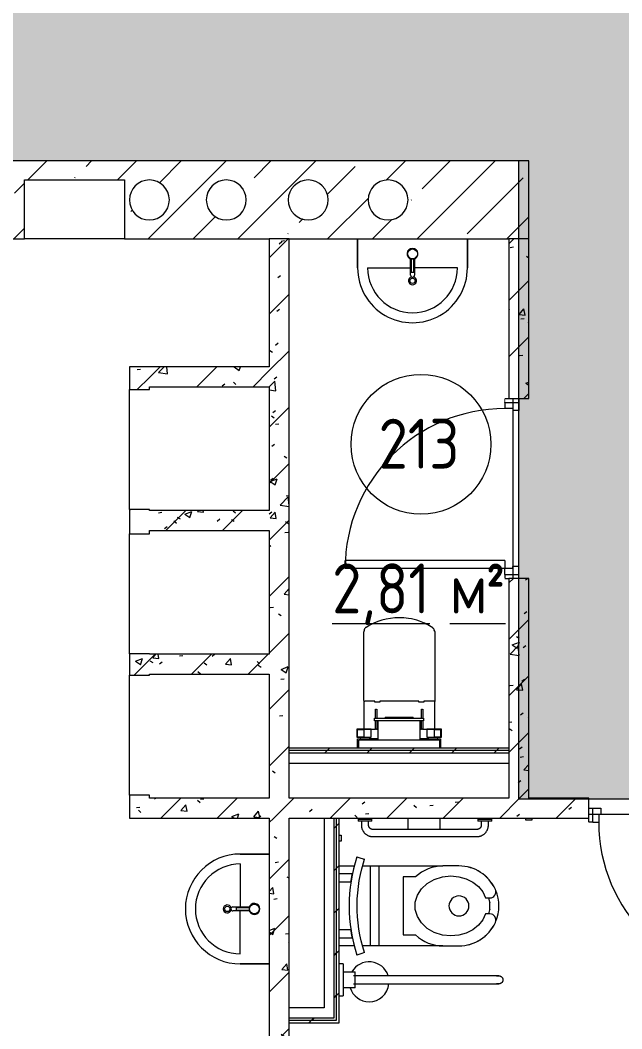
# Model space of a CAD drawing. Header units: millimetres. Extents: x -515342 to 330399, y -224905 to 507333.
# Drawn here: x -365768 to -362755, y 125618 to 130669 of the extents above; entities that cross this region are included whole.
import ezdxf

# ---------------------------------------------------------------- set-up
doc = ezdxf.new("R2010")
doc.units = ezdxf.units.MM
doc.linetypes.add('ASVP_Невидимые', pattern=[5, 3, -2])
for name, color, linetype, lineweight in [('Двери', 7, 'Continuous', 0), ('Марки помещений', 7, 'Continuous', 0), ('Обобщенные модели', 7, 'Continuous', 0), ('Оборудование', 7, 'Continuous', 0), ('Перекрытие', 7, 'Continuous', 0), ('Сантехника', 7, 'Continuous', 0), ('Стены внутренние', 7, 'Continuous', 0), ('Стены несущие', 7, 'Continuous', 0), ('Стены отделка', 7, 'Continuous', 0), ('Стены перегородки', 7, 'Continuous', 0), ('Стены штриховка', 7, 'Continuous', 0), ('экспертиза условные обозначения', 1, 'Continuous', 0)]:
    doc.layers.add(name, color=color, linetype=linetype, lineweight=lineweight)
doc.styles.add('GOST Common_1', font='', dxfattribs={"width": 0.9, "height": 250})
doc.styles.add('GOST Common_2', font='', dxfattribs={"width": 0.9, "height": 250})
doc.styles.get('GOST Common_1').set_extended_font_data('GOST Common')
doc.styles.get('GOST Common_2').set_extended_font_data('GOST Common')
pattern_1 = [(45, (-374025.76, 123368.6), (-141.4214, 141.4214), [])]
pattern_2 = [(50, (-374025.76, 123368.6), (364.368, -31.878), [38.1, -419.1]), (355, (-374025.76, 123368.6), (-70.486, 382.113), [30.48, -335.28]), (100.451, (-373995.4, 123365.95), (293.885, 350.233), [32.38, -356.18]), (46.184, (-374025.76, 123470.2), (542.158, -84.086), [57.15, -628.65]), (96.636, (-373980.6, 123463.2), (474.805, 494.855), [48.57, -534.27]), (351.184, (-374025.76, 123470.2), (474.81, 494.85), [45.72, -502.92]), (21, (-373974.96, 123444.8), (303.2285, -204.5305), [38.1, -419.1]), (326, (-373974.96, 123444.8), (123.604, 368.376), [30.48, -335.28]), (71.451, (-373949.7, 123427.76), (426.834, 163.843), [32.38, -356.18]), (37.5, (-374025.76, 123368.6), (6.1766, 169.1102), [16.764, -314.452, 16.764, -323.596, -336.55]), (37.5, (-374025.76, 123368.6), (6.1766, 169.1102), [-671.576, 16.764, -319.786]), (7.5, (-374025.76, 123368.6), (133.6389, 200.3615), [16.764, -177.292, 16.764, -306.832, -128.27]), (7.5, (-374025.76, 123368.6), (133.6389, 200.3615), [-517.652, 16.764, -111.506]), (327.5, (-374139.04, 123368.6), (271.1818, -11.4584), [16.764, -110.236, 16.764, -379.476, -525.78]), (327.5, (-374139.04, 123368.6), (271.1818, -11.4584), [-523.24, 16.764, -509.016]), (317.5, (-374189.84, 123368.6), (296.2585, 50.853), [16.764, -148.336, 16.764, -246.38, -373.38]), (317.5, (-374189.84, 123368.6), (296.2585, 50.853), [-428.244, 16.764, -356.616])]
pattern_3 = [(45, (-374025.76, 123368.6), (-106.066, 106.066), [])]

# ---------------------------------------------------------------- blocks, each defined once
blk = doc.blocks.new('Дверь_Деревянная_1 полотно - АР_Дверь_Санузел_800х2000h_полотно__Г_Пр-10560738-О_АР_П_2__3_400_План 2 этажа')
at = {"layer": 'Двери', "lineweight": 18}
for p, q in [((-400, 70), (-400, 870)), ((-400, 870), (-360, 870)), ((-360, 70), (-360, 870)), ((-430, 70), (-400, 70)), ((-430, 70), (-430, 0)), ((-400, 30), (-400, 70)), ((-360, 70), (-400, 70)), ((430, 70), (400, 70)), ((400, 30), (400, 70)), ((430, 70), (430, 0)), ((-430, 0), (-390, 0)), ((-400, 30), (-390, 30)), ((-390, 0), (-390, 30)), ((400, 30), (390, 30)), ((390, 0), (390, 30)), ((430, 0), (390, 0))]:
    blk.add_line(p, q, dxfattribs=at)
at = {"layer": 'Двери', "linetype": 'ASVP_Невидимые', "lineweight": 18}
for p, q in [((-450, 70), (-450, 50)), ((-430, 70), (-450, 70)), ((430, 70), (450, 70)), ((450, 70), (450, 50)), ((-450, 0), (-430, 0)), ((450, 0), (430, 0))]:
    blk.add_line(p, q, dxfattribs=at)
at = {"layer": 'Двери', "lineweight": 18}
blk.add_arc((-400, 70), 800, 0, 90, dxfattribs=at)
blk = doc.blocks.new('2D_Раковина - АР_Сантехнические приборы_Раковина 550х420-8918510-О_АР_П_2__3_400_План 2 этажа')
at = {"layer": 'Сантехника'}
for p, q in [((-119.1, 295.6), (-119.1, 376.9)), ((-115.1, 361), (-115.1, 294.6)), ((-103.1, 361), (-115.1, 361)), ((-103.1, 294.6), (-103.1, 361)), ((-99.1, 376.9), (-99.1, 295.6)), ((-384.1, 340), (-384.1, 195)), ((-384.1, 195), (-384.1, 340)), ((-334.1, 340), (-119.1, 340)), ((115.9, 340), (-99.1, 340)), ((165.9, 195), (165.9, 340)), ((165.9, 340), (165.9, 195))]:
    blk.add_line(p, q, dxfattribs=at)
for centre, radius in [((-109.1, 405), 13.3), ((-109.1, 270), 24.5)]:
    blk.add_circle(centre, radius, dxfattribs=at)
for centre, radius, start, end in [((-109.1, 340), 275, 360, 180), ((-109.1, 340), 275, 360, 180), ((-109.1, 340), 225, 0, 180), ((-109.1, 405), 20, 284.1438, 255.8562), ((-109.1, 376.9), 10, 0, 180), ((-109.1, 270), 27.5, 102.6043, 77.3977), ((-109.1, 270), 25.3, 76.2933, 103.7089)]:
    blk.add_arc(centre, radius, start, end, dxfattribs=at)
blk = doc.blocks.new('Дверь_Деревянная_1 полотно - АР_Дверь_Санузел_800х2000h_полотно__Г_Пр-V33-О_АР_П_2__3_400_План 2 этажа')
at = {"layer": 'Двери', "lineweight": 18}
for p, q in [((-400, 70), (-400, 870)), ((-400, 870), (-360, 870)), ((-360, 805), (-360, 870)), ((-360, 205), (-360, 735)), ((-360, 70), (-360, 135)), ((-430, 70), (-400, 70)), ((-430, 70), (-430, 0)), ((-400, 30), (-400, 70)), ((-360, 70), (-400, 70)), ((430, 70), (400, 70)), ((400, 30), (400, 70)), ((430, 70), (430, 0)), ((-430, 0), (-390, 0)), ((-400, 30), (-390, 30)), ((-390, 0), (-390, 30)), ((400, 30), (390, 30)), ((390, 0), (390, 30)), ((430, 0), (390, 0))]:
    blk.add_line(p, q, dxfattribs=at)
at = {"layer": 'Двери', "linetype": 'ASVP_Невидимые', "lineweight": 18}
for p, q in [((-450, 70), (-450, 50)), ((-430, 70), (-450, 70)), ((430, 70), (450, 70)), ((450, 70), (450, 50)), ((-450, 0), (-430, 0)), ((450, 0), (430, 0))]:
    blk.add_line(p, q, dxfattribs=at)
at = {"layer": 'Двери', "lineweight": 18}
blk.add_arc((-400, 70), 800, 0, 90, dxfattribs=at)
blk = doc.blocks.new('Унитаз - Общественные _МГН_ - Объем смыва более 6_1 л-8747126-О_АР_П_2__3_400_План 2 этажа')
at = {"layer": 'Сантехника'}
for p, q in [((88.7, 246), (107.8, 239.8)), ((107.8, 239.8), (126.8, 233.7)), ((0, 200), (77, 200)), ((66.2, 160), (0, 160)), ((118.2, 200), (157.6, 200)), ((157.6, 200), (200, 200)), ((157.6, -200), (157.6, 200)), ((200, -200), (200, 200)), ((200, 200), (520, 200)), ((600, 200), (520, 200)), ((0, 120), (59.1, 120)), ((382.3, 145), (320, 145)), ((320, 145), (320, -145)), ((733.5, 40), (754.9, 40)), ((753.4, 20.7), (754, 16.1)), ((754.9, -40), (733.5, -40)), ((754, -16.1), (753.4, -20.7)), ((59.1, -120), (0, -120)), ((320, -145), (382.3, -145)), ((0, -160), (66.2, -160)), ((77, -200), (0, -200)), ((157.6, -200), (118.2, -200)), ((200, -200), (157.6, -200)), ((520, -200), (200, -200)), ((520, -200), (600, -200)), ((107.8, -239.8), (88.7, -246)), ((126.8, -233.7), (107.8, -239.8))]:
    blk.add_line(p, q, dxfattribs=at)
at = {"layer": 'Сантехника', "flags": 128}
for points in [[(126.8, -233.7), (118, -204.5), (110.4, -175.1), (104, -145.4), (98.8, -115.5), (94.8, -85.3), (92, -55.1), (90.4, -24.7), (90, 5.7), (90.9, 36.1), (92.9, 66.4), (96.2, 96.6), (100.6, 126.7), (106.3, 156.6), (113.2, 186.2), (121.2, 215.5), (126.8, 233.7)], [(560, -150), (516.9, -145.6), (476.3, -132.8), (440.6, -112.3), (411.9, -85.2), (391.7, -53.2), (381.3, -18.1), (381.3, 18.1), (391.7, 53.2), (411.9, 85.2), (440.6, 112.3), (476.3, 132.8), (516.9, 145.6), (560, 150)], [(560, 150), (598.7, 146.5), (635.6, 136.1), (669, 119.4), (697.2, 97.1), (719.1, 70.2), (733.5, 40)], [(748.7, 40.3), (753.6, 19.3), (753.6, -19.3), (748.7, -40.3)], [(733.5, -40), (719.1, -70.2), (697.2, -97.1), (669, -119.4), (635.6, -136.1), (598.7, -146.5), (560, -150)]]:
    blk.add_lwpolyline(points, dxfattribs=at)
at = {"layer": 'Сантехника'}
for centre, radius, start, end in [((850, 0), 800, 162.0951, 197.9049), ((520, 0), 200, 90, 133.5312), ((600, 0), 200, 24.3266, 90), ((600, 0), 200, 72.0106, 76.5027), ((600, 0), 200, 57.6191, 63.0038), ((600, 0), 200, 43.7417, 49.503), ((600, 0), 200, 30.0357, 36.0001), ((754.9, 70), 30, 270, 24.3266), ((600, 0), 200, 337.4028, 22.5972), ((600, 0), 50, 90, 270), ((600, 0), 50, 270, 90), ((754.9, -70), 30, 335.6734, 90), ((600, 0), 200, 270, 335.6734), ((600, 0), 200, 323.9999, 329.9643), ((520, 0), 200, 226.4688, 270), ((600, 0), 200, 310.497, 316.2583), ((600, 0), 200, 283.4973, 287.9894), ((600, 0), 200, 296.9962, 302.3809)]:
    blk.add_arc(centre, radius, start, end, dxfattribs=at)
for points, knots in [([(59.1, 120), (59.1, 120), (59.2, 120.8), (59.7, 124.4), (60.6, 129.9), (61.7, 136.5), (62.8, 142.4), (63.6, 146.8), (64.2, 150), (64.7, 152.9), (65.4, 156.2), (66, 159.2), (66.2, 160), (66.2, 160)], [0, 0, 0, 0, 0.111111, 0.222222, 0.333333, 0.444444, 0.555556, 0.611111, 0.666667, 0.722222, 0.777778, 0.888889, 1, 1, 1, 1]), ([(66.2, -160), (66.2, -160), (66, -159.2), (65.4, -156.2), (64.7, -152.9), (64.2, -150), (63.6, -146.8), (63, -143.5), (62.3, -140), (61.5, -135.4), (60.6, -129.9), (59.7, -124.4), (59.2, -120.8), (59.1, -120), (59.1, -120)], [0, 0, 0, 0, 0.111111, 0.222222, 0.277778, 0.333333, 0.388889, 0.444444, 0.5, 0.555556, 0.666667, 0.777778, 0.888889, 1, 1, 1, 1])]:
    blk.add_open_spline(points, degree=3, knots=knots, dxfattribs=at)
blk = doc.blocks.new('МГН_Санузел_Поручень горизонтальный - АР_Сантехнические приборы_МГН_Поручень горизонтальный-V29-О_АР_П_2__3_400_План 2 этажа')
at = {"layer": 'Сантехника'}
for p, q in [((-1190.8, 0), (-1190.8, -10)), ((-1120.8, -10), (-1120.8, 0)), ((-590.8, 0), (-590.8, -10)), ((-590.8, 0), (-555.8, 0)), ((-555.8, 0), (-520.8, 0)), ((-520.8, -10), (-520.8, 0)), ((-1190.8, 0), (-1155.8, 0)), ((-1155.8, -10), (-1190.8, -10)), ((-1173.8, -10), (-1173.8, -30)), ((-1155.8, 0), (-1120.8, 0)), ((-1120.8, -10), (-1155.8, -10)), ((-1137.8, -30), (-1137.8, -10)), ((-555.8, -10), (-590.8, -10)), ((-573.8, -10), (-573.8, -30)), ((-520.8, -10), (-555.8, -10)), ((-537.8, -30), (-537.8, -10)), ((-595.8, -52), (-1115.8, -52)), ((-1115.8, -88), (-595.8, -88))]:
    blk.add_line(p, q, dxfattribs=at)
at = {"layer": 'Сантехника', "flags": 128}
for points in [[(-1173.8, -30), (-1173.7, -32.3), (-1173.6, -34.6), (-1173.4, -36.9), (-1173.1, -39.2), (-1172.6, -41.5), (-1172.1, -43.8), (-1171.5, -46), (-1170.9, -48.2), (-1170.1, -50.4), (-1169.2, -52.6), (-1168.3, -54.7), (-1167.2, -56.8), (-1166.1, -58.8), (-1164.9, -60.8), (-1163.7, -62.7), (-1162.3, -64.6), (-1160.9, -66.5), (-1159.4, -68.2), (-1157.8, -70), (-1156.2, -71.6), (-1154.5, -73.2), (-1152.8, -74.7), (-1150.9, -76.1), (-1149.1, -77.5), (-1147.1, -78.8), (-1145.2, -80), (-1143.1, -81.2), (-1141.1, -82.2), (-1139, -83.2), (-1136.8, -84.1), (-1134.6, -84.9), (-1132.4, -85.6), (-1130.2, -86.2), (-1127.9, -86.7), (-1125.7, -87.2), (-1123.4, -87.5), (-1121.1, -87.8), (-1118.7, -87.9), (-1116.4, -88), (-1115.8, -88)], [(-1115.8, -52), (-1116.7, -52), (-1117.6, -51.9), (-1118.4, -51.8), (-1119.3, -51.7), (-1120.2, -51.6), (-1121, -51.4), (-1121.9, -51.1), (-1122.7, -50.9), (-1123.5, -50.6), (-1124.4, -50.3), (-1125.2, -49.9), (-1126, -49.5), (-1126.7, -49.1), (-1127.5, -48.6), (-1128.2, -48.2), (-1128.9, -47.6), (-1129.6, -47.1), (-1130.3, -46.5), (-1131, -45.9), (-1131.6, -45.3), (-1132.2, -44.7), (-1132.8, -44), (-1133.3, -43.3), (-1133.8, -42.6), (-1134.3, -41.9), (-1134.8, -41.1), (-1135.2, -40.4), (-1135.6, -39.6), (-1136, -38.8), (-1136.3, -38), (-1136.6, -37.1), (-1136.9, -36.3), (-1137.1, -35.5), (-1137.3, -34.6), (-1137.5, -33.7), (-1137.6, -32.9), (-1137.7, -32), (-1137.8, -31.1), (-1137.8, -30.2), (-1137.8, -30)], [(-573.8, -30), (-573.8, -30.9), (-573.9, -31.8), (-574, -32.6), (-574.1, -33.5), (-574.2, -34.4), (-574.4, -35.2), (-574.7, -36.1), (-574.9, -36.9), (-575.2, -37.8), (-575.5, -38.6), (-575.9, -39.4), (-576.3, -40.2), (-576.7, -40.9), (-577.2, -41.7), (-577.6, -42.4), (-578.1, -43.1), (-578.7, -43.8), (-579.3, -44.5), (-579.8, -45.2), (-580.5, -45.8), (-581.1, -46.4), (-581.8, -47), (-582.5, -47.5), (-583.2, -48), (-583.9, -48.5), (-584.7, -49), (-585.4, -49.4), (-586.2, -49.8), (-587, -50.2), (-587.8, -50.5), (-588.7, -50.8), (-589.5, -51.1), (-590.3, -51.3), (-591.2, -51.5), (-592.1, -51.7), (-592.9, -51.8), (-593.8, -51.9), (-594.7, -52), (-595.6, -52), (-595.8, -52)], [(-595.8, -88), (-593.5, -88), (-591.2, -87.8), (-588.9, -87.6), (-586.6, -87.3), (-584.3, -86.8), (-582, -86.3), (-579.8, -85.7), (-577.6, -85.1), (-575.4, -84.3), (-573.2, -83.4), (-571.1, -82.5), (-569, -81.4), (-567, -80.3), (-565, -79.1), (-563, -77.9), (-561.2, -76.5), (-559.3, -75.1), (-557.6, -73.6), (-555.8, -72), (-554.2, -70.4), (-552.6, -68.7), (-551.1, -67), (-549.7, -65.1), (-548.3, -63.3), (-547, -61.3), (-545.8, -59.4), (-544.6, -57.3), (-543.6, -55.3), (-542.6, -53.2), (-541.7, -51), (-540.9, -48.8), (-540.2, -46.6), (-539.6, -44.4), (-539.1, -42.1), (-538.6, -39.9), (-538.3, -37.6), (-538, -35.3), (-537.9, -32.9), (-537.8, -30.6), (-537.8, -30)]]:
    blk.add_lwpolyline(points, dxfattribs=at)
blk = doc.blocks.new('Опорный поручень - Откидной поручень для унитаза-8752278-О_АР_П_2__3_400_План 2 этажа')
at = {"layer": 'Оборудование'}
for p, q in [((9875, 2575), (9855, 2575)), ((9875, 2575), (9875, 2415)), ((9875, 2535), (9895, 2535)), ((9895, 2535), (9935, 2535)), ((9935, 2455), (9935, 2535)), ((10530, 2515), (9927.7, 2515)), ((9927.7, 2475), (10530, 2475)), ((9895, 2455), (9875, 2455)), ((9935, 2455), (9895, 2455)), ((9855, 2415), (9875, 2415))]:
    blk.add_line(p, q, dxfattribs=at)
at = {"layer": 'Оборудование', "flags": 128}
for points in [[(10655, 2515), (10654.9, 2515), (10654.6, 2515), (10654.1, 2515), (10653.4, 2515), (10652.5, 2515), (10651.4, 2515), (10650.1, 2515), (10648.7, 2515), (10647, 2515), (10645.1, 2515), (10643.1, 2515), (10640.9, 2515), (10638.5, 2515), (10635.9, 2515), (10633.2, 2515), (10630.3, 2515), (10627.2, 2515), (10624, 2515), (10620.6, 2515), (10617.1, 2515), (10613.4, 2515), (10609.6, 2515), (10605.7, 2515), (10601.7, 2515), (10597.5, 2515), (10593.3, 2515), (10588.9, 2515), (10584.5, 2515), (10579.9, 2515), (10575.3, 2515), (10570.6, 2515), (10565.8, 2515), (10561, 2515), (10556.2, 2515), (10551.2, 2515), (10546.3, 2515), (10541.3, 2515), (10536.3, 2515), (10531.3, 2515), (10530, 2515)], [(10530, 2475), (10535, 2475), (10540, 2475), (10545, 2475), (10549.9, 2475), (10554.8, 2475), (10559.7, 2475), (10564.5, 2475), (10569.3, 2475), (10574, 2475), (10578.7, 2475), (10583.2, 2475), (10587.7, 2475), (10592.1, 2475), (10596.4, 2475), (10600.6, 2475), (10604.6, 2475), (10608.6, 2475), (10612.4, 2475), (10616.1, 2475), (10619.7, 2475), (10623.1, 2475), (10626.3, 2475), (10629.5, 2475), (10632.4, 2475), (10635.2, 2475), (10637.8, 2475), (10640.2, 2475), (10642.5, 2475), (10644.6, 2475), (10646.5, 2475), (10648.2, 2475), (10649.8, 2475), (10651.1, 2475), (10652.2, 2475), (10653.2, 2475), (10653.9, 2475), (10654.5, 2475), (10654.8, 2475), (10655, 2475), (10655, 2475)], [(10642.5, 2515), (10644.6, 2515), (10646.5, 2515), (10648.2, 2515), (10649.8, 2515), (10651.1, 2515), (10652.2, 2515), (10653.2, 2515), (10653.9, 2515), (10654.5, 2515), (10654.8, 2515), (10655, 2515), (10655, 2515)], [(10655, 2475), (10654.9, 2475), (10654.6, 2475), (10654.1, 2475), (10653.4, 2475), (10652.5, 2475), (10651.4, 2475), (10650.1, 2475), (10648.7, 2475), (10647, 2475), (10645.1, 2475), (10643.1, 2475)], [(10655, 2515), (10655.8, 2515), (10656.6, 2514.9), (10657.4, 2514.9), (10658.2, 2514.7), (10659, 2514.6), (10659.8, 2514.4), (10660.5, 2514.2), (10661.3, 2514), (10662, 2513.7), (10662.8, 2513.4), (10663.5, 2513.1), (10664.2, 2512.7), (10664.9, 2512.4), (10665.6, 2511.9), (10666.3, 2511.5), (10666.9, 2511), (10667.6, 2510.6), (10668.2, 2510), (10668.8, 2509.5), (10669.3, 2508.9), (10669.9, 2508.3), (10670.4, 2507.7), (10670.9, 2507.1), (10671.4, 2506.5), (10671.8, 2505.8), (10672.2, 2505.1), (10672.6, 2504.4), (10673, 2503.7), (10673.3, 2503), (10673.6, 2502.2), (10673.9, 2501.5), (10674.2, 2500.7), (10674.4, 2500), (10674.6, 2499.2), (10674.7, 2498.4), (10674.8, 2497.6), (10674.9, 2496.8), (10675, 2496), (10675, 2495.2), (10675, 2495)], [(10675, 2495), (10675, 2494.2), (10674.9, 2493.4), (10674.9, 2492.6), (10674.7, 2491.8), (10674.6, 2491), (10674.4, 2490.2), (10674.2, 2489.5), (10674, 2488.7), (10673.7, 2488), (10673.4, 2487.2), (10673.1, 2486.5), (10672.7, 2485.8), (10672.4, 2485.1), (10671.9, 2484.4), (10671.5, 2483.7), (10671, 2483.1), (10670.6, 2482.4), (10670, 2481.8), (10669.5, 2481.2), (10668.9, 2480.7), (10668.3, 2480.1), (10667.7, 2479.6), (10667.1, 2479.1), (10666.5, 2478.6), (10665.8, 2478.2), (10665.1, 2477.8), (10664.4, 2477.4), (10663.7, 2477), (10663, 2476.7), (10662.2, 2476.4), (10661.5, 2476.1), (10660.7, 2475.8), (10660, 2475.6), (10659.2, 2475.4), (10658.4, 2475.3), (10657.6, 2475.2), (10656.8, 2475.1), (10656, 2475), (10655.2, 2475), (10655, 2475)]]:
    blk.add_lwpolyline(points, dxfattribs=at)
blk = doc.blocks.new('2D_Раковина - АР_Сантехнические приборы_Раковина 550х420-9451820-О_АР_П_2__3_400_План 2 этажа')
at = {"layer": 'Сантехника'}
for p, q in [((-119.1, 150.6), (-119.1, 231.9)), ((-115.1, 216), (-115.1, 149.6)), ((-103.1, 216), (-115.1, 216)), ((-103.1, 149.6), (-103.1, 216)), ((-99.1, 231.9), (-99.1, 150.6)), ((-384.1, 195), (-384.1, 50)), ((-384.1, 50), (-384.1, 195)), ((-334.1, 195), (-119.1, 195)), ((115.9, 195), (-99.1, 195)), ((165.9, 50), (165.9, 195)), ((165.9, 195), (165.9, 50))]:
    blk.add_line(p, q, dxfattribs=at)
for centre, radius in [((-109.1, 260), 13.3), ((-109.1, 125), 24.5)]:
    blk.add_circle(centre, radius, dxfattribs=at)
for centre, radius, start, end in [((-109.1, 195), 275, 360, 180), ((-109.1, 195), 275, 360, 180), ((-109.1, 195), 225, 0, 180), ((-109.1, 260), 20, 284.1438, 255.8562), ((-109.1, 231.9), 10, 0, 180), ((-109.1, 125), 27.5, 102.6043, 77.3977), ((-109.1, 125), 25.3, 76.2933, 103.7089)]:
    blk.add_arc(centre, radius, start, end, dxfattribs=at)
blk = doc.blocks.new('2D_МГН_Санузел_Аксессуары - АР_Сантехнические приборы_Автоматический диспансер для туалетной бумаги-V153-О_АР_П_2__3_400_План 2 этажа')
at = {"layer": 'Сантехника'}
for p, q in [((-189.1, 50), (-189.1, 107.3)), ((-29.1, 107.1), (-29.1, 50))]:
    blk.add_line(p, q, dxfattribs=at)
blk = doc.blocks.new('2D_МГН_Санузел_Аксессуары - АР_Сантехнические приборы_Комплект 1-V111-О_АР_П_2__3_400_План 2 этажа')
at = {"layer": 'Сантехника'}
for p, q in [((-124.1, 37.5), (-124.1, 47.5)), ((-124.1, 47.5), (-94.1, 47.5)), ((-94.1, 47.5), (-94.1, 37.5))]:
    blk.add_line(p, q, dxfattribs=at)
blk = doc.blocks.new('2D_МГН_Санузел_Аксессуары - АР_Сантехнические приборы_Корзина для мусора-V154-О_АР_П_2__3_400_План 2 этажа')
at = {"layer": 'Сантехника'}
for start, end in [(107.8626, 240), (360, 84.1302), (288, 360)]:
    blk.add_arc((-109.1, 187.5), 100, start, end, dxfattribs=at)
blk = doc.blocks.new('2D_МГН_Санузел_Аксессуары - АР_Сантехнические приборы_Система вызова помощи в санузел-10688760-О_АР_П_2__3_400_План 2 этажа')
at = {"layer": 'Сантехника'}
for p, q in [((-124.1, 50), (-124.1, 60)), ((-124.1, 60), (-94.1, 60)), ((-94.1, 60), (-94.1, 50))]:
    blk.add_line(p, q, dxfattribs=at)
blk = doc.blocks.new('ВК_01_Инсталляция с унитазом Geberit - 400_74_Geberit_Duofix_H112_Sigma_12_cm_ready_for_support_handles-V155-О_АР_П_2__3_400_План 2 этажа')
at = {"layer": 'Обобщенные модели'}
for p, q in [((-117.5, 0), (-173.6, 0)), ((-106, 0), (-112.5, 0)), ((112.5, 0), (106, 0)), ((170.8, 0), (117.5, 0)), ((-178.4, -3.7), (-178.4, -136.8)), ((176, -138), (176, -3.9)), ((-180.8, -139.6), (-180.8, -486.2)), ((-178.2, -140.3), (-180.8, -142.9)), ((-175.1, -139.6), (-123.3, -139.6)), ((-123.3, -135.7), (-99.2, -135.7)), ((-123.3, -139.6), (-123.3, -135.7)), ((-99.2, -135.7), (-99.2, -139.7)), ((-99.2, -139.7), (96.6, -139.7)), ((96.6, -139.7), (96.7, -135.7)), ((96.7, -135.7), (120.7, -135.7)), ((120.7, -135.7), (120.7, -139.6)), ((120.7, -139.6), (172.1, -139.6)), ((177.5, -483.4), (177.5, -144.5))]:
    blk.add_line(p, q, dxfattribs=at)
for centre, radius, start, end in [((-173.9, -4.6), 4.61, 85.7424, 169.6637), ((171.3, -4.7), 4.78, 9.3401, 96.6599), ((-174.9, -142.1), 6.37, 123.7636, 156.6535), ((-175.3, -145.6), 6.04, 88.6989, 119.3011), ((172.1, -147.1), 7.56, 47.4267, 90), ((162.6, -144.5), 14.9, 360, 25.6266), ((-153.9, -480.3), 27.5, 192.3562, 214.291), ((-158.2, -491.4), 18.9, 193.5902, 235.7095), ((157.8, -494.9), 16.7, 304.273, 5.1522), ((159.4, -483.4), 18.1, 326.2581, 360), ((-2.4, -262.9), 295.5, 235.7095, 250.2905), ((-2.4, -262.9), 295.5, 250.2905, 261.1454), ((-4.2, -274.7), 283.5, 261.1454, 270.8546), ((-4.8, -234.1), 324.1, 270.8546, 301.6815), ((-1.6, -260.9), 299.9, 303.8485, 304.273)]:
    blk.add_arc(centre, radius, start, end, dxfattribs=at)
at = {"layer": 'Сантехника', "lineweight": 18}
for p, q in [((-208, 49), (-208, 95)), ((-201.8, 55), (-201.8, 95)), ((-201.8, 55), (201.8, 55)), ((-192.5, 55), (-192.5, 49)), ((-106, 55), (-106, -41)), ((106, -41), (106, 55)), ((192.5, 49), (192.5, 55)), ((201.8, 95), (201.8, 55)), ((208, 95), (208, 49)), ((-212, 39.5), (-212, 0.5)), ((-139, 39.5), (-212, 39.5)), ((-212, 0.5), (-139, 0.5)), ((-175, 37.5), (-210, 37.5)), ((-210, 37.5), (-210, 2.5)), ((-210, 2.5), (-175, 2.5)), ((-197.5, 49), (-208, 49)), ((-192.5, 49), (-197.5, 49)), ((-194, 49), (-191.6, 49)), ((-189.2, 49), (-192.5, 49)), ((-149.2, 49), (-189.2, 49)), ((-175, 2.5), (-175, 37.5)), ((-149.2, 49), (-106, 49)), ((-139, 0.5), (-139, 39.5)), ((-120, 47), (-120, 49)), ((-106, 47), (-120, 47)), ((-120, 0), (-120, -41)), ((-117.5, 0), (-112.5, 0)), ((-110, -41), (-110, 0)), ((106, 49), (149.2, 49)), ((110, 0), (110, -41)), ((112.5, 0), (117.5, 0)), ((120, -41), (120, 0)), ((212, 39.5), (139, 39.5)), ((139, 39.5), (139, 0.5)), ((139, 0.5), (212, 0.5)), ((189.2, 49), (149.2, 49)), ((210, 37.5), (175, 37.5)), ((175, 37.5), (175, 2.5)), ((175, 2.5), (210, 2.5)), ((192.5, 49), (189.2, 49)), ((191.6, 49), (194, 49)), ((197.5, 49), (192.5, 49)), ((208, 49), (197.5, 49)), ((210, 2.5), (210, 37.5)), ((212, 0.5), (212, 39.5)), ((-123, -41), (123, -41)), ((-123, -56), (-123, -41)), ((123, -41), (123, -56)), ((123, -56), (-123, -56)), ((-120, -56), (-120, -100)), ((-112.5, -100), (-117.5, -100)), ((-110, -100), (-110, -56)), ((-70.3, -58.7), (-70.3, -56)), ((-70.3, -59), (70.2, -59)), ((70.2, -56), (70.2, -58.7)), ((110, -56), (110, -100)), ((117.5, -100), (112.5, -100)), ((120, -100), (120, -56))]:
    blk.add_line(p, q, dxfattribs=at)
blk = doc.blocks.new('ASVP_Марка_Помещение_ДваЗначения - Номер Площадь-685795-О_АР_П_2__3_400_План 2 этажа')
at = {"layer": 'Марки помещений'}
blk.add_circle((0, 0), 3.5, dxfattribs=at)

msp = doc.modelspace()

# ---------------------------------------------------------------- hatches: boundary and pattern name
at = {"layer": 'Стены внутренние'}
h = msp.add_hatch(dxfattribs=at)
h.set_pattern_fill('FP_1', color=256, style=0, pattern_type=2)
h.set_pattern_definition([(45, (-374025.76, 123368.6), (-224.5064, 224.5064), []), (45, (-373801.25, 123368.6), (-224.506, 224.506), [396.875, -79.375, 3.353, -76.022])])
h.paths.add_polyline_path([(-363320.759, 129573.6058), (-363220.759, 129573.6058), (-363220.759, 129963.6058), (-368215.759, 129963.6058), (-368215.759, 129573.6058), (-365745.759, 129573.6058), (-365745.759, 129868.6058), (-365245.759, 129868.6058), (-365245.759, 129573.6058), (-363855.2592, 129573.6058)])
h.paths.add_polyline_path([(-364343.1238, 129670.125), (-364375.759, 129682.0033), (-364402.3635, 129704.327), (-364419.7283, 129734.4038), (-364425.759, 129768.6058), (-364419.7283, 129802.8078), (-364402.3635, 129832.8846), (-364375.759, 129855.2083), (-364343.1238, 129867.0866), (-364308.3942, 129867.0866), (-364275.759, 129855.2083), (-364249.1546, 129832.8846), (-364231.7897, 129802.8078), (-364225.759, 129768.6058), (-364231.7897, 129734.4038), (-364249.1546, 129704.327), (-364275.759, 129682.0033), (-364308.3942, 129670.125)])
h.paths.add_polyline_path([(-365103.3942, 129670.125), (-365138.1238, 129670.125), (-365170.759, 129682.0033), (-365197.3635, 129704.327), (-365214.7283, 129734.4038), (-365220.759, 129768.6058), (-365214.7283, 129802.8078), (-365197.3635, 129832.8846), (-365170.759, 129855.2083), (-365138.1238, 129867.0866), (-365103.3942, 129867.0866), (-365070.759, 129855.2083), (-365044.1546, 129832.8846), (-365026.7897, 129802.8078), (-365020.759, 129768.6058), (-365026.7897, 129734.4038), (-365044.1546, 129704.327), (-365070.759, 129682.0033)])
h.paths.add_polyline_path([(-363908.3942, 129670.125), (-363943.1238, 129670.125), (-363975.759, 129682.0033), (-364002.3635, 129704.327), (-364019.7283, 129734.4038), (-364025.759, 129768.6058), (-364019.7283, 129802.8078), (-364002.3635, 129832.8846), (-363975.759, 129855.2083), (-363943.1238, 129867.0866), (-363908.3942, 129867.0866), (-363875.759, 129855.2083), (-363849.1546, 129832.8846), (-363831.7897, 129802.8078), (-363825.759, 129768.6058), (-363831.7897, 129734.4038), (-363849.1546, 129704.327), (-363875.759, 129682.0033)])
h.paths.add_polyline_path([(-364753.3702, 129670.125), (-364786.0054, 129682.0033), (-364812.6098, 129704.327), (-364829.9746, 129734.4038), (-364836.0054, 129768.6058), (-364829.9746, 129802.8078), (-364812.6098, 129832.8846), (-364786.0054, 129855.2083), (-364753.3702, 129867.0866), (-364718.6405, 129867.0866), (-364686.0054, 129855.2083), (-364659.4009, 129832.8846), (-364642.0361, 129802.8078), (-364636.0054, 129768.6058), (-364642.0361, 129734.4038), (-364659.4009, 129704.327), (-364686.0054, 129682.0033), (-364718.6405, 129670.125), (-364727.6832, 129670.125)])
h.paths.add_polyline_path([(-366252.9001, 129670.125), (-366287.6297, 129670.125), (-366320.2649, 129682.0033), (-366346.8693, 129704.327), (-366364.2342, 129734.4038), (-366370.2649, 129768.6058), (-366364.2342, 129802.8078), (-366346.8693, 129832.8846), (-366320.2649, 129855.2083), (-366287.6297, 129867.0866), (-366252.9001, 129867.0866), (-366220.2649, 129855.2083), (-366193.6605, 129832.8846), (-366176.2956, 129802.8078), (-366170.2649, 129768.6058), (-366176.2956, 129734.4038), (-366193.6605, 129704.327), (-366220.2649, 129682.0033)])
h.paths.add_polyline_path([(-365872.9001, 129670.125), (-365907.6297, 129670.125), (-365940.2649, 129682.0033), (-365966.8693, 129704.327), (-365984.2342, 129734.4038), (-365990.2649, 129768.6058), (-365984.2342, 129802.8078), (-365966.8693, 129832.8846), (-365940.2649, 129855.2083), (-365907.6297, 129867.0866), (-365872.9001, 129867.0866), (-365840.2649, 129855.2083), (-365813.6605, 129832.8846), (-365796.2956, 129802.8078), (-365790.2649, 129768.6058), (-365796.2956, 129734.4038), (-365813.6605, 129704.327), (-365840.2649, 129682.0033)])
h = msp.add_hatch(dxfattribs=at)
h.set_pattern_fill('FP_2', color=256, style=0, pattern_type=2)
h.set_pattern_definition(pattern_1)
h.paths.add_polyline_path([(-364420.759, 123563.6058), (-364420.759, 126673.6058), (-364520.759, 126673.6058), (-364520.759, 123563.6058)])
h.paths.add_polyline_path([(-364420.759, 126773.6058), (-364420.759, 129573.6058), (-364520.759, 129573.6058), (-364520.759, 126773.6058)])
h = msp.add_hatch(dxfattribs=at)
h.set_pattern_fill('FP_3', color=256, style=0, pattern_type=2)
h.set_pattern_definition(pattern_2)
h.paths.add_polyline_path([(-364420.759, 123563.6058), (-364420.759, 126673.6058), (-364520.759, 126673.6058), (-364520.759, 123563.6058)])
h.paths.add_polyline_path([(-364420.759, 126773.6058), (-364420.759, 129573.6058), (-364520.759, 129573.6058), (-364520.759, 126773.6058)])
h = msp.add_hatch(dxfattribs=at)
h.set_pattern_fill('FP_2', color=256, style=0, pattern_type=2)
h.set_pattern_definition(pattern_1)
h.paths.add_polyline_path([(-363220.759, 126773.6058), (-363220.759, 127873.6058), (-363320.759, 127873.6058), (-363320.759, 126773.6058)])
h.paths.add_polyline_path([(-363220.759, 128773.6058), (-363220.759, 129573.6058), (-363320.759, 129573.6058), (-363320.759, 128773.6058)])
h = msp.add_hatch(dxfattribs=at)
h.set_pattern_fill('FP_3', color=256, style=0, pattern_type=2)
h.set_pattern_definition(pattern_2)
h.paths.add_polyline_path([(-363220.759, 126773.6058), (-363220.759, 127873.6058), (-363320.759, 127873.6058), (-363320.759, 126773.6058)])
h.paths.add_polyline_path([(-363220.759, 128773.6058), (-363220.759, 129573.6058), (-363320.759, 129573.6058), (-363320.759, 128773.6058)])
h = msp.add_hatch(dxfattribs=at)
h.set_pattern_fill('FP_2', color=256, style=0, pattern_type=2)
h.set_pattern_definition(pattern_1)
h.paths.add_polyline_path([(-365120.759, 126773.6058), (-365120.759, 126788.6058), (-365220.759, 126788.6058), (-365220.759, 126773.6058)])
h.paths.add_polyline_path([(-365120.759, 127388.6058), (-365120.759, 127496.0758), (-365220.759, 127496.0758), (-365220.759, 127388.6058)])
h.paths.add_polyline_path([(-365220.759, 128096.0758), (-365120.759, 128096.0758), (-365120.759, 128218.6058), (-365220.759, 128218.6058)])
h.paths.add_polyline_path([(-365120.759, 128818.6058), (-365120.759, 128933.6058), (-365220.759, 128933.6058), (-365220.759, 128818.6058)])
h = msp.add_hatch(dxfattribs=at)
h.set_pattern_fill('FP_3', color=256, style=0, pattern_type=2)
h.set_pattern_definition(pattern_2)
h.paths.add_polyline_path([(-365120.759, 126773.6058), (-365120.759, 126788.6058), (-365220.759, 126788.6058), (-365220.759, 126773.6058)])
h.paths.add_polyline_path([(-365120.759, 127388.6058), (-365120.759, 127496.0758), (-365220.759, 127496.0758), (-365220.759, 127388.6058)])
h.paths.add_polyline_path([(-365220.759, 128096.0758), (-365120.759, 128096.0758), (-365120.759, 128218.6058), (-365220.759, 128218.6058)])
h.paths.add_polyline_path([(-365120.759, 128818.6058), (-365120.759, 128933.6058), (-365220.759, 128933.6058), (-365220.759, 128818.6058)])
h = msp.add_hatch(dxfattribs=at)
h.set_pattern_fill('FP_2', color=256, style=0, pattern_type=2)
h.set_pattern_definition(pattern_1)
h.paths.add_polyline_path([(-365120.759, 128833.6058), (-364520.759, 128833.6058), (-364520.759, 128933.6058), (-365120.759, 128933.6058)])
h = msp.add_hatch(dxfattribs=at)
h.set_pattern_fill('FP_3', color=256, style=0, pattern_type=2)
h.set_pattern_definition(pattern_2)
h.paths.add_polyline_path([(-365120.759, 128833.6058), (-364520.759, 128833.6058), (-364520.759, 128933.6058), (-365120.759, 128933.6058)])
h = msp.add_hatch(dxfattribs=at)
h.set_pattern_fill('FP_2', color=256, style=0, pattern_type=2)
h.set_pattern_definition(pattern_1)
h.paths.add_polyline_path([(-365120.759, 128113.6058), (-364520.759, 128113.6058), (-364520.759, 128213.6058), (-365120.759, 128213.6058)])
h = msp.add_hatch(dxfattribs=at)
h.set_pattern_fill('FP_3', color=256, style=0, pattern_type=2)
h.set_pattern_definition(pattern_2)
h.paths.add_polyline_path([(-365120.759, 128113.6058), (-364520.759, 128113.6058), (-364520.759, 128213.6058), (-365120.759, 128213.6058)])
h = msp.add_hatch(dxfattribs=at)
h.set_pattern_fill('FP_2', color=256, style=0, pattern_type=2)
h.set_pattern_definition(pattern_1)
h.paths.add_polyline_path([(-365120.759, 127393.6058), (-364520.759, 127393.6058), (-364520.759, 127493.6058), (-365120.759, 127493.6058)])
h = msp.add_hatch(dxfattribs=at)
h.set_pattern_fill('FP_3', color=256, style=0, pattern_type=2)
h.set_pattern_definition(pattern_2)
h.paths.add_polyline_path([(-365120.759, 127393.6058), (-364520.759, 127393.6058), (-364520.759, 127493.6058), (-365120.759, 127493.6058)])
h = msp.add_hatch(dxfattribs=at)
h.set_pattern_fill('FP_6', color=256, style=0, pattern_type=2)
h.set_pattern_definition(pattern_3)
h.paths.add_polyline_path([(-363855.2592, 127011.1058), (-363320.759, 127011.1058), (-363320.759, 127023.6058), (-364420.759, 127023.6058), (-364420.759, 127011.1058), (-363882.5218, 127011.1058)])
h = msp.add_hatch(dxfattribs=at)
h.set_pattern_fill('FP_6', color=256, style=0, pattern_type=2)
h.set_pattern_definition(pattern_3)
h.paths.add_polyline_path([(-363800.7338, 126998.6058), (-363320.759, 126998.6058), (-363320.759, 127011.1058), (-364420.759, 127011.1058), (-364420.759, 126998.6058), (-363855.2592, 126998.6058)])
h = msp.add_hatch(dxfattribs=at)
h.set_pattern_fill('FP_2', color=256, style=0, pattern_type=2)
h.set_pattern_definition(pattern_1)
h.paths.add_polyline_path([(-365220.759, 126673.6058), (-362920.759, 126673.6058), (-362920.759, 126773.6058), (-365220.759, 126773.6058)])
h.paths.add_polyline_path([(-361820.759, 126673.6058), (-361820.759, 126773.6058), (-362020.759, 126773.6058), (-362020.759, 126673.6058)])
h = msp.add_hatch(dxfattribs=at)
h.set_pattern_fill('FP_3', color=256, style=0, pattern_type=2)
h.set_pattern_definition(pattern_2)
h.paths.add_polyline_path([(-365220.759, 126673.6058), (-362920.759, 126673.6058), (-362920.759, 126773.6058), (-365220.759, 126773.6058)])
h.paths.add_polyline_path([(-361820.759, 126673.6058), (-361820.759, 126773.6058), (-362020.759, 126773.6058), (-362020.759, 126673.6058)])
h = msp.add_hatch(dxfattribs=at)
h.set_pattern_fill('FP_6', color=256, style=0, pattern_type=2)
h.set_pattern_definition(pattern_3)
h.paths.add_polyline_path([(-364195.759, 125673.6058), (-364183.259, 125673.6058), (-364183.259, 126673.6058), (-364195.759, 126673.6058), (-364195.759, 125723.6058)])
h = msp.add_hatch(dxfattribs=at)
h.set_pattern_fill('FP_6', color=256, style=0, pattern_type=2)
h.set_pattern_definition(pattern_3)
h.paths.add_polyline_path([(-364170.759, 125661.1058), (-364170.759, 126673.6058), (-364183.259, 126673.6058), (-364183.259, 125661.1058)])
h = msp.add_hatch(dxfattribs=at)
h.set_pattern_fill('FP_6', color=256, style=0, pattern_type=2)
h.set_pattern_definition(pattern_3)
h.paths.add_polyline_path([(-364420.759, 125661.1058), (-364183.259, 125661.1058), (-364183.259, 125673.6058), (-364420.759, 125673.6058)])
h = msp.add_hatch(dxfattribs=at)
h.set_pattern_fill('FP_6', color=256, style=0, pattern_type=2)
h.set_pattern_definition(pattern_3)
h.paths.add_polyline_path([(-364420.759, 125648.6058), (-364170.759, 125648.6058), (-364170.759, 125661.1058), (-364420.759, 125661.1058)])
at = {"layer": 'экспертиза условные обозначения'}
h = msp.add_hatch(dxfattribs=at)
h.set_pattern_fill('GRASS', color=3, scale=24)
h.set_pattern_definition([(90, (-374753.14, -34405.7), (-431.0523, 431.0523), [114.3, -747.8046]), (45, (-374753.14, -34405.7), (-431.0523, 431.0523), [114.3, -495.3]), (135, (-374753.14, -34405.7), (-431.0523, -431.0523), [114.3, -495.3])])
h.paths.add_polyline_path([(-373830.759, 132368.6058), (-325040.759, 132348.6058), (-325040.759, 130213.3459), (-340479.8297, 130213.3459), (-345063.8869, 130193.0459), (-345064.5234, 126343.5459), (-353680.6329, 126343.5459), (-353655.2438, 130213.3459), (-357950.759, 130213.3459), (-357950.759, 129963.6058), (-360145.759, 129963.6058), (-361820.759, 129963.6058), (-361820.759, 126768.5459), (-363270.759, 126768.5459), (-363270.759, 129963.6058), (-368108.7107, 129963.6058), (-368108.7107, 129573.6058), (-367956.5149, 129573.6058), (-367956.5149, 123573.6058), (-371280.759, 123573.6058), (-371280.759, 129573.6058), (-370185.759, 129573.6058), (-370185.759, 129963.6058), (-373830.759, 129963.6058)])

# ---------------------------------------------------------------- linework, layer by layer
at = {"layer": 'Перекрытие'}
for p, q in [((-365245.759, 129573.6058), (-365745.759, 129573.6058)), ((-365220.759, 128218.6058), (-365220.759, 128818.6058)), ((-363300.759, 128773.6058), (-363300.759, 127873.6058)), ((-365220.759, 127496.0758), (-365220.759, 128096.0758)), ((-365220.759, 126788.6058), (-365220.759, 127388.6058)), ((-362920.759, 126693.6058), (-362020.759, 126693.6058))]:
    msp.add_line(p, q, dxfattribs=at)
at = {"layer": 'Стены несущие'}
for p, q in [((-363220.759, 129963.6058), (-368215.759, 129963.6058)), ((-363220.759, 129573.6058), (-363220.759, 129963.6058)), ((-365745.759, 129573.6058), (-365745.759, 129868.6058)), ((-365745.759, 129868.6058), (-365245.759, 129868.6058)), ((-365245.759, 129868.6058), (-365245.759, 129573.6058)), ((-367920.759, 129573.6058), (-365745.759, 129573.6058)), ((-365245.759, 129573.6058), (-364520.759, 129573.6058)), ((-364420.759, 129573.6058), (-363320.759, 129573.6058))]:
    msp.add_line(p, q, dxfattribs=at)
for centre, start, end in [((-365120.759, 129768.6058), 0, 180), ((-364736.0054, 129768.6058), 0, 180), ((-364325.759, 129768.6058), 0, 180), ((-363925.759, 129768.6058), 0, 180), ((-365120.759, 129768.6058), 180, 0), ((-364736.0054, 129768.6058), 180, 0), ((-364325.759, 129768.6058), 180, 0), ((-363925.759, 129768.6058), 180, 0)]:
    msp.add_arc(centre, 100, start, end, dxfattribs=at)
at = {"layer": 'Стены отделка'}
for p, q in [((-363320.759, 127023.6058), (-364420.759, 127023.6058)), ((-364420.759, 126948.6058), (-363320.759, 126948.6058)), ((-364245.759, 126673.6058), (-364245.759, 125723.6058)), ((-364170.759, 125648.6058), (-364170.759, 126673.6058)), ((-364245.759, 125723.6058), (-364420.759, 125723.6058)), ((-364420.759, 125648.6058), (-364170.759, 125648.6058))]:
    msp.add_line(p, q, dxfattribs=at)
at = {"layer": 'Стены перегородки'}
for p, q in [((-364520.759, 129573.6058), (-364520.759, 128933.6058)), ((-364420.759, 126773.6058), (-364420.759, 129573.6058)), ((-363320.759, 129573.6058), (-363320.759, 128773.6058)), ((-363220.759, 128773.6058), (-363220.759, 129573.6058)), ((-365220.759, 128933.6058), (-365220.759, 128818.6058)), ((-364520.759, 128933.6058), (-365220.759, 128933.6058)), ((-365220.759, 128818.6058), (-365120.759, 128818.6058)), ((-365120.759, 128818.6058), (-365120.759, 128833.6058)), ((-365120.759, 128833.6058), (-364520.759, 128833.6058)), ((-364520.759, 128833.6058), (-364520.759, 128213.6058)), ((-363320.759, 128773.6058), (-363220.759, 128773.6058)), ((-365120.759, 128218.6058), (-365220.759, 128218.6058)), ((-365220.759, 128218.6058), (-365220.759, 128096.0758)), ((-365120.759, 128213.6058), (-365120.759, 128218.6058)), ((-364520.759, 128213.6058), (-365120.759, 128213.6058)), ((-365220.759, 128096.0758), (-365120.759, 128096.0758)), ((-365120.759, 128096.0758), (-365120.759, 128113.6058)), ((-365120.759, 128113.6058), (-364520.759, 128113.6058)), ((-364520.759, 128113.6058), (-364520.759, 127493.6058)), ((-363220.759, 127873.6058), (-363320.759, 127873.6058)), ((-363320.759, 127873.6058), (-363320.759, 126773.6058)), ((-363220.759, 126773.6058), (-363220.759, 127873.6058)), ((-365120.759, 127496.0758), (-365220.759, 127496.0758)), ((-365220.759, 127496.0758), (-365220.759, 127388.6058)), ((-365120.759, 127493.6058), (-365120.759, 127496.0758)), ((-364520.759, 127493.6058), (-365120.759, 127493.6058)), ((-365220.759, 127388.6058), (-365120.759, 127388.6058)), ((-365120.759, 127388.6058), (-365120.759, 127393.6058)), ((-365120.759, 127393.6058), (-364520.759, 127393.6058)), ((-364520.759, 127393.6058), (-364520.759, 126773.6058)), ((-365220.759, 126788.6058), (-365220.759, 126673.6058)), ((-365120.759, 126788.6058), (-365220.759, 126788.6058)), ((-365120.759, 126773.6058), (-365120.759, 126788.6058)), ((-364520.759, 126773.6058), (-365120.759, 126773.6058)), ((-363320.759, 126773.6058), (-364420.759, 126773.6058)), ((-362920.759, 126773.6058), (-363220.759, 126773.6058)), ((-362920.759, 126673.6058), (-362920.759, 126773.6058)), ((-365220.759, 126673.6058), (-364520.759, 126673.6058)), ((-364520.759, 126673.6058), (-364520.759, 123563.6058)), ((-364420.759, 126673.6058), (-362920.759, 126673.6058)), ((-364420.759, 123563.6058), (-364420.759, 126673.6058))]:
    msp.add_line(p, q, dxfattribs=at)
at = {"layer": 'Стены штриховка'}
for p, q in [((-364420.759, 129573.6058), (-364520.759, 129573.6058)), ((-363220.759, 129573.6058), (-363320.759, 129573.6058)), ((-363320.759, 127011.1058), (-364420.759, 127011.1058)), ((-363320.759, 126998.6058), (-364420.759, 126998.6058)), ((-364195.759, 125673.6058), (-364195.759, 126673.6058)), ((-364183.259, 125661.1058), (-364183.259, 126673.6058)), ((-364420.759, 125673.6058), (-364195.759, 125673.6058)), ((-364420.759, 125661.1058), (-364183.259, 125661.1058))]:
    msp.add_line(p, q, dxfattribs=at)
at = {"layer": 'экспертиза условные обозначения', "color": 3}
msp.add_lwpolyline([(-325040.759, 130213.3459), (-340479.8297, 130213.3459), (-345063.8869, 130193.0459), (-345064.5234, 126343.5459), (-353680.6329, 126343.5459), (-353655.2438, 130213.3459), (-357950.759, 130213.3459), (-357950.759, 129963.6058), (-360145.759, 129963.6058), (-361820.759, 129963.6058), (-361820.759, 126768.5459), (-363270.759, 126768.5459), (-363270.759, 129963.6058), (-368108.7107, 129963.6058), (-368108.7107, 129573.6058), (-367956.5149, 129573.6058), (-367956.5149, 123573.6058), (-371280.759, 123573.6058), (-371280.759, 129573.6058), (-370185.759, 129573.6058), (-370185.759, 129963.6058), (-373830.759, 129963.6058), (-373830.759, 132368.6058)], dxfattribs=at)

# ---------------------------------------------------------------- block references
at = {"layer": 'Двери'}
for name, p, rotation in [('Дверь_Деревянная_1 полотно - АР_Дверь_Санузел_800х2000h_полотно__Г_Пр-10560738-О_АР_П_2__3_400_План 2 этажа', (-363270.759, 128323.6058), 90.0000000000001), ('Дверь_Деревянная_1 полотно - АР_Дверь_Санузел_800х2000h_полотно__Г_Пр-V33-О_АР_П_2__3_400_План 2 этажа', (-362470.759, 126723.6058), 180)]:
    msp.add_blockref(name, p, dxfattribs=dict(at, rotation=rotation))
at = {"layer": 'Марки помещений', "xscale": 99.99999999999993, "yscale": 99.99999999999993, "zscale": 99.99999999999993}
msp.add_blockref('ASVP_Марка_Помещение_ДваЗначения - Номер Площадь-685795-О_АР_П_2__3_400_План 2 этажа', (-363761.026, 128545.1809), dxfattribs=at)
at = {"layer": 'Оборудование'}
msp.add_blockref('Опорный поручень - Откидной поручень для унитаза-8752278-О_АР_П_2__3_400_План 2 этажа', (-374025.759, 123368.6058), dxfattribs=at)
at = {"layer": 'Сантехника'}
for name, p, rotation in [('2D_Раковина - АР_Сантехнические приборы_Раковина 550х420-8918510-О_АР_П_2__3_400_План 2 этажа', (-363912.3819, 129768.6058), 180), ('ВК_01_Инсталляция с унитазом Geberit - 400_74_Geberit_Duofix_H112_Sigma_12_cm_ready_for_support_handles-V155-О_АР_П_2__3_400_План 2 этажа', (-363870.759, 127118.6058), 180), ('2D_МГН_Санузел_Аксессуары - АР_Сантехнические приборы_Автоматический диспансер для туалетной бумаги-V153-О_АР_П_2__3_400_План 2 этажа', (-363854.8336, 126723.6058), 180), ('2D_МГН_Санузел_Аксессуары - АР_Сантехнические приборы_Система вызова помощи в санузел-10688760-О_АР_П_2__3_400_План 2 этажа', (-363329.8336, 126723.6058), 180), ('2D_МГН_Санузел_Аксессуары - АР_Сантехнические приборы_Комплект 1-V111-О_АР_П_2__3_400_План 2 этажа', (-364208.259, 126464.5312), 269.9999999999999), ('2D_Раковина - АР_Сантехнические приборы_Раковина 550х420-9451820-О_АР_П_2__3_400_План 2 этажа', (-364470.759, 126327.6804), 90.0000000000001), ('2D_МГН_Санузел_Аксессуары - АР_Сантехнические приборы_Корзина для мусора-V154-О_АР_П_2__3_400_План 2 этажа', (-364208.259, 125744.5312), 269.9999999999999)]:
    msp.add_blockref(name, p, dxfattribs=dict(at, rotation=rotation))
for name, p in [('МГН_Санузел_Поручень горизонтальный - АР_Сантехнические приборы_МГН_Поручень горизонтальный-V29-О_АР_П_2__3_400_План 2 этажа', (-362885.4633, 126668.5459)), ('Унитаз - Общественные _МГН_ - Объем смыва более 6_1 л-8747126-О_АР_П_2__3_400_План 2 этажа', (-364170.759, 126233.6058))]:
    msp.add_blockref(name, p, dxfattribs=at)

# ---------------------------------------------------------------- texts
at = {"layer": 'Марки помещений', "char_height": 250, "attachment_point": 1}
for s, insert, width, style in [('213', (-363973.4332, 128672.9059), 526.708687, 'GOST Common_1'), ('\\L2,81 ', (-364206.0694, 127948.3754), 714.303562, 'GOST Common_1'), ('\\L\\fGOST Common|b0|i0|c238|p34|;\\W.9;\\L²', (-363438.1163, 127948.3754), 165.949312, 'GOST Common_2'), ('\\L\\fGOST Common|b0|i0|c204|p34|;\\W.9;\\Lм', (-363616.7101, 127948.3754), 216.455625, 'GOST Common_1')]:
    msp.add_mtext(s, dxfattribs=dict(at, insert=insert, width=width, style=style))

doc.saveas('drawing.dxf')
